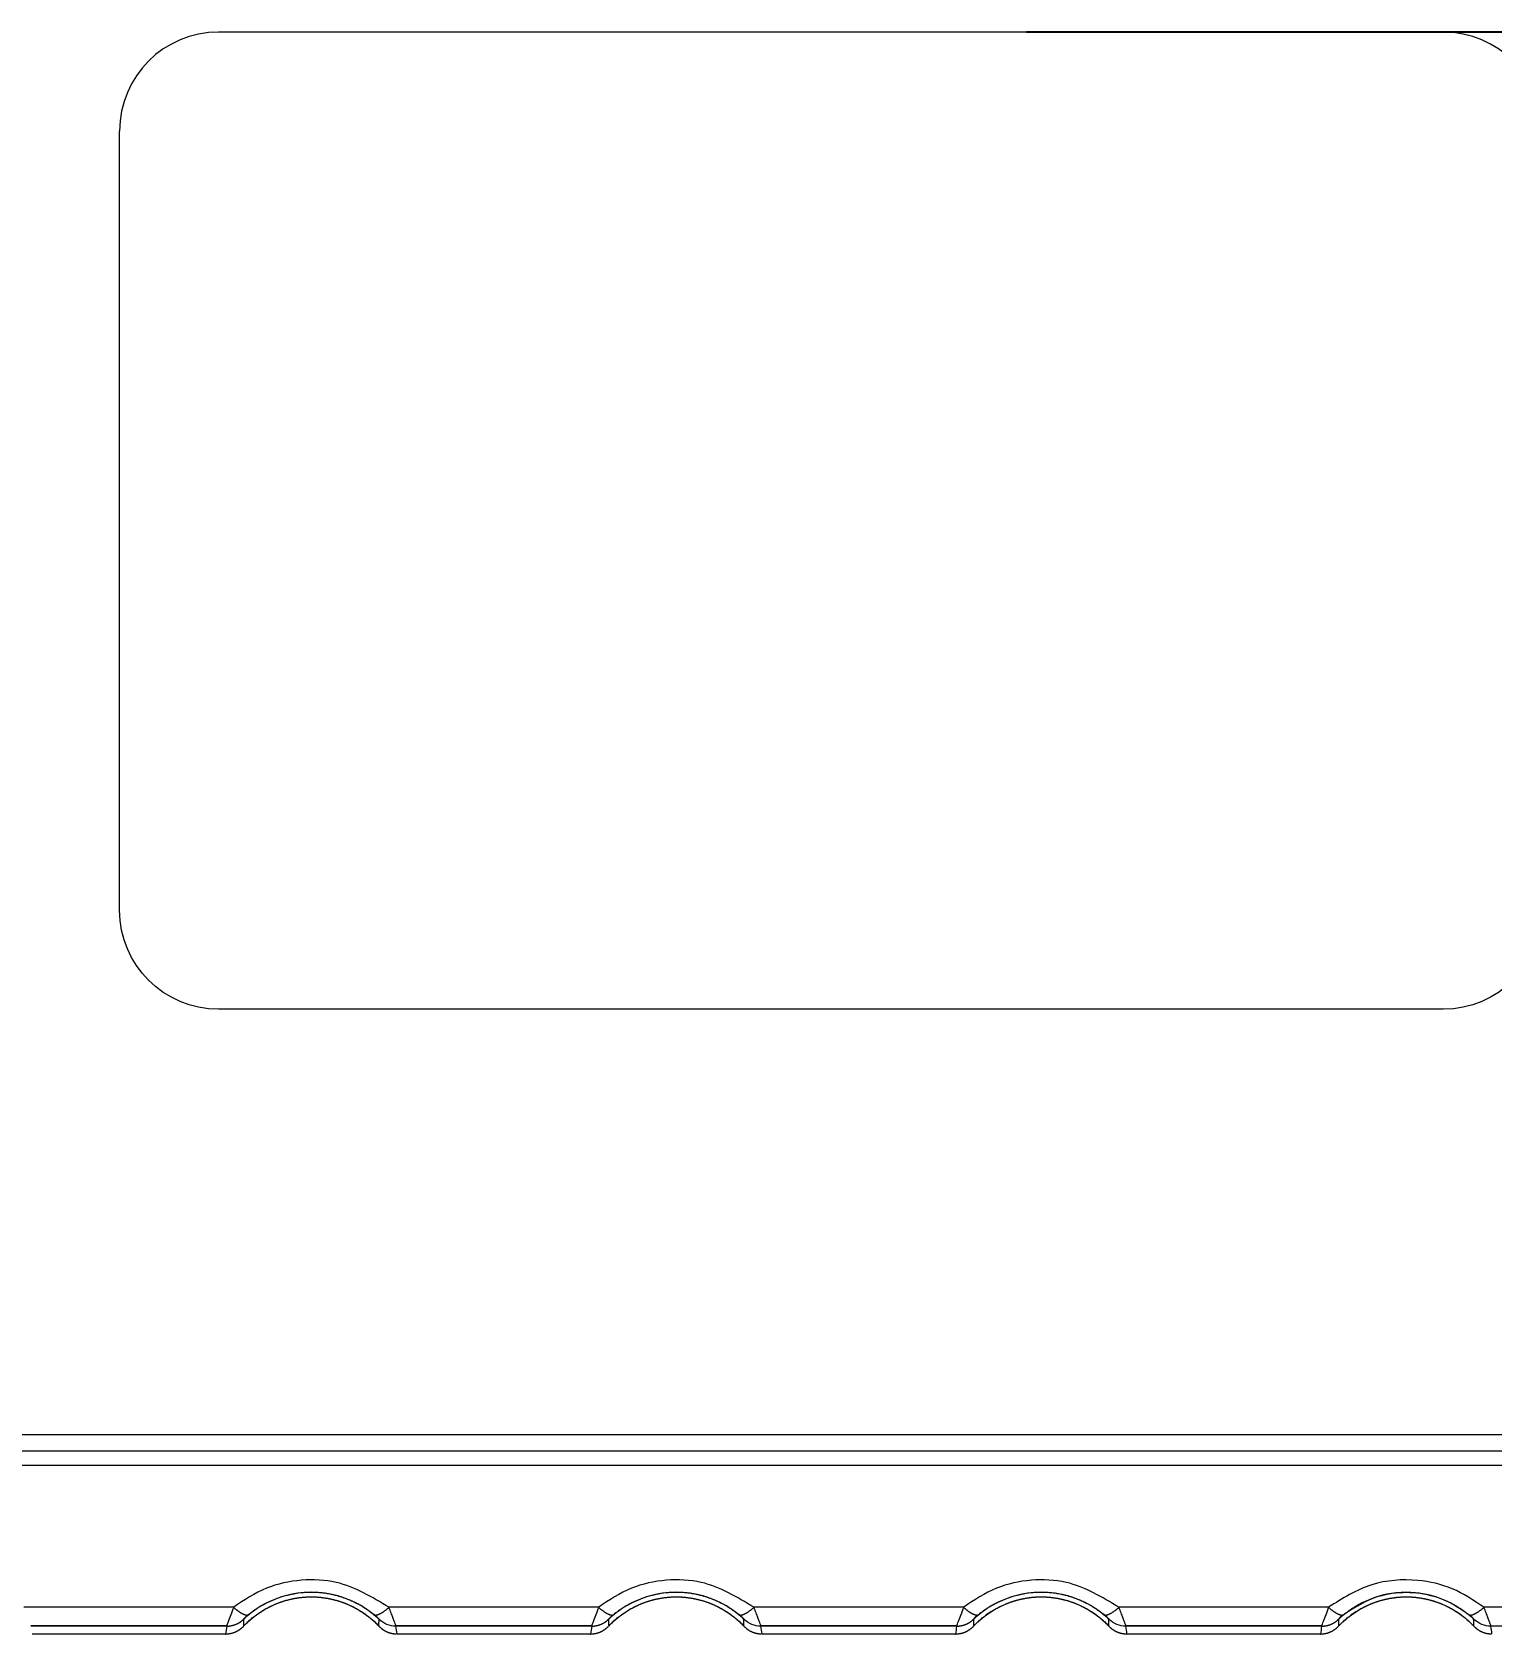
# Model space of a CAD drawing. Extents: x -778 to -614, y -2061 to -1833.
# Drawn here: x -725.01 to -713.15, y -2023.39 to -2010.38 of the extents above; entities that cross this region are included whole.
import ezdxf

# ---------------------------------------------------------------- set-up
doc = ezdxf.new("R2010")
doc.units = 0
doc.header["$MEASUREMENT"] = 0
doc.layers.add('3', color=7, linetype='Continuous')
doc.layers.add('TOP', color=7, linetype='Continuous')
doc.styles.add('helios', font='simplex.shx', dxfattribs={"bigfont": 'bigfont'})

# ---------------------------------------------------------------- blocks, each defined once
blk = doc.blocks.new('_U6')
at = {"color": 92, "linetype": 'Continuous'}
for p, q in [((225.244, 128.677), (235.507, 128.677)), ((232.967, 128.677), (232.967, 126.945)), ((232.967, 120.737), (232.967, 122.365)), ((230.219, 120.737), (235.507, 120.737))]:
    blk.add_line(p, q, dxfattribs=at)
at = {"color": 92}
for p, q in [((232.967, 128.677, 232.967), (232.566, 127.177)), ((232.967, 128.677, 232.967), (233.369, 127.177)), ((233.369, 127.177), (232.566, 127.177)), ((232.967, 120.737, 232.967), (232.566, 122.237)), ((232.566, 122.237), (233.369, 122.237)), ((232.967, 120.737, 232.967), (233.369, 122.237))]:
    blk.add_line(p, q, dxfattribs=at)
at = {"layer": 'TOP', "color": 6, "linetype": 'Continuous', "insert": (234.142, 122.935), "char_height": 1.5, "attachment_point": 7, "rotation": 90, "line_spacing_factor": 0.903614, "style": 'helios'}
blk.add_mtext('\\W01.000;7.94', dxfattribs=at)

msp = doc.modelspace()

# ---------------------------------------------------------------- linework, layer by layer
at = {"layer": '3', "color": 213, "linetype": 'Continuous', "lineweight": 0}
for p, q in [((-713.55, -2010.376), (-723.499, -2010.376)), ((-724.303, -2017.511), (-724.303, -2011.18)), ((-713.55, -2018.315), (-723.499, -2018.315)), ((-723.442, -2023.391), (-725.014, -2023.391)), ((-723.442, -2023.391), (-725.014, -2023.391)), ((-720.477, -2023.391), (-722.049, -2023.391)), ((-720.477, -2023.391), (-722.049, -2023.391)), ((-717.512, -2023.391), (-719.084, -2023.391)), ((-717.512, -2023.391), (-719.084, -2023.391)), ((-714.548, -2023.391), (-716.12, -2023.391)), ((-714.548, -2023.391), (-716.12, -2023.391))]:
    msp.add_line(p, q, dxfattribs=at)
at = {"layer": '3', "color": 18, "linetype": 'Continuous', "lineweight": 0}
for p, q in [((-737.617, -2021.771), (-704.142, -2021.771)), ((-737.594, -2021.903), (-704.158, -2021.903)), ((-737.617, -2022.018), (-704.173, -2022.018)), ((-723.376, -2023.174), (-725.08, -2023.174)), ((-723.312, -2023.286), (-723.265, -2023.237)), ((-722.226, -2023.237), (-722.179, -2023.286)), ((-720.411, -2023.174), (-722.115, -2023.174)), ((-720.347, -2023.286), (-720.3, -2023.237)), ((-719.261, -2023.237), (-719.214, -2023.286)), ((-717.446, -2023.174), (-719.15, -2023.174)), ((-717.382, -2023.286), (-717.336, -2023.237)), ((-716.297, -2023.237), (-716.249, -2023.286)), ((-714.482, -2023.174), (-716.186, -2023.174)), ((-714.371, -2023.237), (-714.418, -2023.286)), ((-713.285, -2023.286), (-713.332, -2023.237)), ((-705.774, -2023.174), (-713.221, -2023.174)), ((-723.432, -2023.324), (-725.023, -2023.324)), ((-723.433, -2023.327), (-725.023, -2023.327)), ((-720.468, -2023.324), (-722.059, -2023.324)), ((-720.468, -2023.327), (-722.058, -2023.327)), ((-717.503, -2023.324), (-719.094, -2023.324)), ((-717.504, -2023.327), (-719.093, -2023.327)), ((-714.538, -2023.324), (-716.129, -2023.324)), ((-714.539, -2023.327), (-716.128, -2023.327)), ((-713.164, -2023.324), (-705.774, -2023.324)), ((-705.774, -2023.327), (-713.164, -2023.327))]:
    msp.add_line(p, q, dxfattribs=at)
at = {"layer": '3', "color": 213, "linetype": 'Continuous', "lineweight": 0}
for points in [[(-723.376, -2023.174, 0), (-723.373, -2023.177, 0), (-723.37, -2023.18, 0), (-723.366, -2023.183, 0), (-723.363, -2023.185, 0), (-723.36, -2023.188, 0), (-723.357, -2023.191, 0), (-723.354, -2023.193, 0), (-723.35, -2023.196, 0), (-723.347, -2023.198, 0), (-723.344, -2023.201, 0), (-723.341, -2023.203, 0), (-723.338, -2023.205, 0), (-723.335, -2023.208, 0), (-723.332, -2023.21, 0), (-723.329, -2023.212, 0), (-723.326, -2023.214, 0), (-723.323, -2023.216, 0), (-723.32, -2023.217, 0), (-723.317, -2023.219, 0), (-723.314, -2023.221, 0), (-723.311, -2023.222, 0), (-723.309, -2023.224, 0), (-723.306, -2023.225, 0), (-723.303, -2023.227, 0), (-723.3, -2023.228, 0), (-723.298, -2023.229, 0), (-723.295, -2023.23, 0), (-723.293, -2023.231, 0), (-723.29, -2023.232, 0), (-723.288, -2023.233, 0), (-723.285, -2023.234, 0), (-723.283, -2023.235, 0), (-723.281, -2023.235, 0), (-723.278, -2023.236, 0), (-723.276, -2023.236, 0), (-723.274, -2023.236, 0), (-723.272, -2023.237, 0), (-723.27, -2023.237, 0), (-723.268, -2023.237, 0), (-723.266, -2023.237, 0), (-723.264, -2023.237, 0), (-723.262, -2023.236, 0), (-723.26, -2023.236, 0), (-723.259, -2023.236, 0), (-723.257, -2023.235, 0), (-723.256, -2023.235, 0), (-723.254, -2023.234, 0), (-723.253, -2023.233, 0), (-723.251, -2023.232, 0)], [(-722.241, -2023.232, 0), (-722.24, -2023.232, 0), (-722.238, -2023.233, 0), (-722.237, -2023.234, 0), (-722.235, -2023.235, 0), (-722.234, -2023.235, 0), (-722.232, -2023.236, 0), (-722.231, -2023.236, 0), (-722.229, -2023.236, 0), (-722.227, -2023.237, 0), (-722.225, -2023.237, 0), (-722.223, -2023.237, 0), (-722.221, -2023.237, 0), (-722.219, -2023.237, 0), (-722.217, -2023.236, 0), (-722.215, -2023.236, 0), (-722.213, -2023.236, 0), (-722.21, -2023.235, 0), (-722.208, -2023.235, 0), (-722.206, -2023.234, 0), (-722.203, -2023.233, 0), (-722.201, -2023.232, 0), (-722.198, -2023.231, 0), (-722.196, -2023.23, 0), (-722.193, -2023.229, 0), (-722.191, -2023.228, 0), (-722.188, -2023.227, 0), (-722.185, -2023.225, 0), (-722.182, -2023.224, 0), (-722.18, -2023.222, 0), (-722.177, -2023.221, 0), (-722.174, -2023.219, 0), (-722.171, -2023.217, 0), (-722.168, -2023.216, 0), (-722.165, -2023.214, 0), (-722.162, -2023.212, 0), (-722.159, -2023.21, 0), (-722.156, -2023.208, 0), (-722.153, -2023.205, 0), (-722.15, -2023.203, 0), (-722.147, -2023.201, 0), (-722.144, -2023.198, 0), (-722.141, -2023.196, 0), (-722.137, -2023.193, 0), (-722.134, -2023.191, 0), (-722.131, -2023.188, 0), (-722.128, -2023.185, 0), (-722.125, -2023.183, 0), (-722.122, -2023.18, 0), (-722.118, -2023.177, 0)], [(-720.411, -2023.174, 0), (-720.408, -2023.177, 0), (-720.405, -2023.18, 0), (-720.402, -2023.183, 0), (-720.398, -2023.185, 0), (-720.395, -2023.188, 0), (-720.392, -2023.191, 0), (-720.389, -2023.193, 0), (-720.386, -2023.196, 0), (-720.383, -2023.198, 0), (-720.38, -2023.201, 0), (-720.376, -2023.203, 0), (-720.373, -2023.205, 0), (-720.37, -2023.208, 0), (-720.367, -2023.21, 0), (-720.364, -2023.212, 0), (-720.361, -2023.214, 0), (-720.358, -2023.216, 0), (-720.355, -2023.217, 0), (-720.352, -2023.219, 0), (-720.35, -2023.221, 0), (-720.347, -2023.222, 0), (-720.344, -2023.224, 0), (-720.341, -2023.225, 0), (-720.338, -2023.227, 0), (-720.336, -2023.228, 0), (-720.333, -2023.229, 0), (-720.33, -2023.23, 0), (-720.328, -2023.231, 0), (-720.325, -2023.232, 0), (-720.323, -2023.233, 0), (-720.321, -2023.234, 0), (-720.318, -2023.235, 0), (-720.316, -2023.235, 0), (-720.314, -2023.236, 0), (-720.311, -2023.236, 0), (-720.309, -2023.236, 0), (-720.307, -2023.237, 0), (-720.305, -2023.237, 0), (-720.303, -2023.237, 0), (-720.301, -2023.237, 0), (-720.299, -2023.237, 0), (-720.297, -2023.236, 0), (-720.296, -2023.236, 0), (-720.294, -2023.236, 0), (-720.292, -2023.235, 0), (-720.291, -2023.235, 0), (-720.289, -2023.234, 0), (-720.288, -2023.233, 0), (-720.287, -2023.232, 0)], [(-719.276, -2023.232, 0), (-719.275, -2023.232, 0), (-719.274, -2023.233, 0), (-719.272, -2023.234, 0), (-719.271, -2023.235, 0), (-719.269, -2023.235, 0), (-719.268, -2023.236, 0), (-719.266, -2023.236, 0), (-719.264, -2023.236, 0), (-719.262, -2023.237, 0), (-719.26, -2023.237, 0), (-719.258, -2023.237, 0), (-719.256, -2023.237, 0), (-719.254, -2023.237, 0), (-719.252, -2023.236, 0), (-719.25, -2023.236, 0), (-719.248, -2023.236, 0), (-719.246, -2023.235, 0), (-719.243, -2023.235, 0), (-719.241, -2023.234, 0), (-719.239, -2023.233, 0), (-719.236, -2023.232, 0), (-719.234, -2023.231, 0), (-719.231, -2023.23, 0), (-719.228, -2023.229, 0), (-719.226, -2023.228, 0), (-719.223, -2023.227, 0), (-719.22, -2023.225, 0), (-719.218, -2023.224, 0), (-719.215, -2023.222, 0), (-719.212, -2023.221, 0), (-719.209, -2023.219, 0), (-719.206, -2023.217, 0), (-719.203, -2023.216, 0), (-719.2, -2023.214, 0), (-719.197, -2023.212, 0), (-719.194, -2023.21, 0), (-719.191, -2023.208, 0), (-719.188, -2023.205, 0), (-719.185, -2023.203, 0), (-719.182, -2023.201, 0), (-719.179, -2023.198, 0), (-719.176, -2023.196, 0), (-719.173, -2023.193, 0), (-719.169, -2023.191, 0), (-719.166, -2023.188, 0), (-719.163, -2023.185, 0), (-719.16, -2023.183, 0), (-719.157, -2023.18, 0), (-719.154, -2023.177, 0)], [(-717.446, -2023.174, 0), (-717.443, -2023.177, 0), (-717.44, -2023.18, 0), (-717.437, -2023.183, 0), (-717.434, -2023.185, 0), (-717.43, -2023.188, 0), (-717.427, -2023.191, 0), (-717.424, -2023.193, 0), (-717.421, -2023.196, 0), (-717.418, -2023.198, 0), (-717.415, -2023.201, 0), (-717.412, -2023.203, 0), (-717.409, -2023.205, 0), (-717.406, -2023.208, 0), (-717.402, -2023.21, 0), (-717.399, -2023.212, 0), (-717.396, -2023.214, 0), (-717.394, -2023.216, 0), (-717.391, -2023.217, 0), (-717.388, -2023.219, 0), (-717.385, -2023.221, 0), (-717.382, -2023.222, 0), (-717.379, -2023.224, 0), (-717.376, -2023.225, 0), (-717.374, -2023.227, 0), (-717.371, -2023.228, 0), (-717.368, -2023.229, 0), (-717.366, -2023.23, 0), (-717.363, -2023.231, 0), (-717.361, -2023.232, 0), (-717.358, -2023.233, 0), (-717.356, -2023.234, 0), (-717.353, -2023.235, 0), (-717.351, -2023.235, 0), (-717.349, -2023.236, 0), (-717.347, -2023.236, 0), (-717.344, -2023.236, 0), (-717.342, -2023.237, 0), (-717.34, -2023.237, 0), (-717.338, -2023.237, 0), (-717.336, -2023.237, 0), (-717.334, -2023.237, 0), (-717.333, -2023.236, 0), (-717.331, -2023.236, 0), (-717.329, -2023.236, 0), (-717.328, -2023.235, 0), (-717.326, -2023.235, 0), (-717.325, -2023.234, 0), (-717.323, -2023.233, 0), (-717.322, -2023.232, 0)], [(-716.312, -2023.232, 0), (-716.31, -2023.232, 0), (-716.309, -2023.233, 0), (-716.307, -2023.234, 0), (-716.306, -2023.235, 0), (-716.304, -2023.235, 0), (-716.303, -2023.236, 0), (-716.301, -2023.236, 0), (-716.299, -2023.236, 0), (-716.298, -2023.237, 0), (-716.296, -2023.237, 0), (-716.294, -2023.237, 0), (-716.292, -2023.237, 0), (-716.29, -2023.237, 0), (-716.288, -2023.236, 0), (-716.285, -2023.236, 0), (-716.283, -2023.236, 0), (-716.281, -2023.235, 0), (-716.279, -2023.235, 0), (-716.276, -2023.234, 0), (-716.274, -2023.233, 0), (-716.271, -2023.232, 0), (-716.269, -2023.231, 0), (-716.266, -2023.23, 0), (-716.264, -2023.229, 0), (-716.261, -2023.228, 0), (-716.258, -2023.227, 0), (-716.256, -2023.225, 0), (-716.253, -2023.224, 0), (-716.25, -2023.222, 0), (-716.247, -2023.221, 0), (-716.244, -2023.219, 0), (-716.241, -2023.217, 0), (-716.239, -2023.216, 0), (-716.236, -2023.214, 0), (-716.233, -2023.212, 0), (-716.23, -2023.21, 0), (-716.227, -2023.208, 0), (-716.223, -2023.205, 0), (-716.22, -2023.203, 0), (-716.217, -2023.201, 0), (-716.214, -2023.198, 0), (-716.211, -2023.196, 0), (-716.208, -2023.193, 0), (-716.205, -2023.191, 0), (-716.202, -2023.188, 0), (-716.198, -2023.185, 0), (-716.195, -2023.183, 0), (-716.192, -2023.18, 0), (-716.189, -2023.177, 0)], [(-714.482, -2023.174, 0), (-714.478, -2023.177, 0), (-714.475, -2023.18, 0), (-714.472, -2023.183, 0), (-714.469, -2023.185, 0), (-714.466, -2023.188, 0), (-714.463, -2023.191, 0), (-714.459, -2023.193, 0), (-714.456, -2023.196, 0), (-714.453, -2023.198, 0), (-714.45, -2023.201, 0), (-714.447, -2023.203, 0), (-714.444, -2023.205, 0), (-714.441, -2023.208, 0), (-714.438, -2023.21, 0), (-714.435, -2023.212, 0), (-714.432, -2023.214, 0), (-714.429, -2023.216, 0), (-714.426, -2023.217, 0), (-714.423, -2023.219, 0), (-714.42, -2023.221, 0), (-714.417, -2023.222, 0), (-714.414, -2023.224, 0), (-714.412, -2023.225, 0), (-714.409, -2023.227, 0), (-714.406, -2023.228, 0), (-714.404, -2023.229, 0), (-714.401, -2023.23, 0), (-714.398, -2023.231, 0), (-714.396, -2023.232, 0), (-714.393, -2023.233, 0), (-714.391, -2023.234, 0), (-714.389, -2023.235, 0), (-714.386, -2023.235, 0), (-714.384, -2023.236, 0), (-714.382, -2023.236, 0), (-714.38, -2023.236, 0), (-714.378, -2023.237, 0), (-714.376, -2023.237, 0), (-714.374, -2023.237, 0), (-714.372, -2023.237, 0), (-714.37, -2023.237, 0), (-714.368, -2023.236, 0), (-714.366, -2023.236, 0), (-714.365, -2023.236, 0), (-714.363, -2023.235, 0), (-714.361, -2023.235, 0), (-714.36, -2023.234, 0), (-714.358, -2023.233, 0), (-714.357, -2023.232, 0)], [(-713.347, -2023.232, 0), (-713.345, -2023.232, 0), (-713.344, -2023.233, 0), (-713.343, -2023.234, 0), (-713.341, -2023.235, 0), (-713.34, -2023.235, 0), (-713.338, -2023.236, 0), (-713.336, -2023.236, 0), (-713.335, -2023.236, 0), (-713.333, -2023.237, 0), (-713.331, -2023.237, 0), (-713.329, -2023.237, 0), (-713.327, -2023.237, 0), (-713.325, -2023.237, 0), (-713.323, -2023.236, 0), (-713.321, -2023.236, 0), (-713.318, -2023.236, 0), (-713.316, -2023.235, 0), (-713.314, -2023.235, 0), (-713.311, -2023.234, 0), (-713.309, -2023.233, 0), (-713.307, -2023.232, 0), (-713.304, -2023.231, 0), (-713.302, -2023.23, 0), (-713.299, -2023.229, 0), (-713.296, -2023.228, 0), (-713.294, -2023.227, 0), (-713.291, -2023.225, 0), (-713.288, -2023.224, 0), (-713.285, -2023.222, 0), (-713.282, -2023.221, 0), (-713.28, -2023.219, 0), (-713.277, -2023.217, 0), (-713.274, -2023.216, 0), (-713.271, -2023.214, 0), (-713.268, -2023.212, 0), (-713.265, -2023.21, 0), (-713.262, -2023.208, 0), (-713.259, -2023.205, 0), (-713.256, -2023.203, 0), (-713.253, -2023.201, 0), (-713.249, -2023.198, 0), (-713.246, -2023.196, 0), (-713.243, -2023.193, 0), (-713.24, -2023.191, 0), (-713.237, -2023.188, 0), (-713.234, -2023.185, 0), (-713.23, -2023.183, 0), (-713.227, -2023.18, 0), (-713.224, -2023.177, 0)], [(-723.442, -2023.391, 0), (-723.439, -2023.39, 0), (-723.435, -2023.39, 0), (-723.432, -2023.39, 0), (-723.429, -2023.39, 0), (-723.425, -2023.39, 0), (-723.422, -2023.39, 0), (-723.419, -2023.389, 0), (-723.416, -2023.389, 0), (-723.412, -2023.388, 0), (-723.409, -2023.388, 0), (-723.406, -2023.387, 0), (-723.403, -2023.387, 0), (-723.399, -2023.386, 0), (-723.396, -2023.385, 0), (-723.393, -2023.385, 0), (-723.39, -2023.384, 0), (-723.387, -2023.383, 0), (-723.384, -2023.382, 0), (-723.38, -2023.381, 0), (-723.377, -2023.38, 0), (-723.374, -2023.379, 0), (-723.371, -2023.378, 0), (-723.368, -2023.376, 0), (-723.365, -2023.375, 0), (-723.362, -2023.374, 0), (-723.359, -2023.373, 0), (-723.356, -2023.371, 0), (-723.353, -2023.37, 0), (-723.35, -2023.368, 0), (-723.347, -2023.367, 0), (-723.344, -2023.365, 0), (-723.341, -2023.364, 0), (-723.339, -2023.362, 0), (-723.336, -2023.36, 0), (-723.333, -2023.358, 0), (-723.33, -2023.357, 0), (-723.328, -2023.355, 0), (-723.325, -2023.353, 0), (-723.322, -2023.351, 0), (-723.32, -2023.349, 0), (-723.317, -2023.347, 0), (-723.314, -2023.345, 0), (-723.312, -2023.343, 0), (-723.309, -2023.341, 0), (-723.307, -2023.339, 0), (-723.305, -2023.336, 0), (-723.302, -2023.334, 0), (-723.3, -2023.332, 0), (-723.297, -2023.329, 0)], [(-723.442, -2023.391, 0), (-723.439, -2023.391, 0), (-723.435, -2023.39, 0), (-723.432, -2023.39, 0), (-723.429, -2023.39, 0), (-723.425, -2023.39, 0), (-723.422, -2023.39, 0), (-723.419, -2023.389, 0), (-723.416, -2023.389, 0), (-723.412, -2023.388, 0), (-723.409, -2023.388, 0), (-723.406, -2023.387, 0), (-723.403, -2023.387, 0), (-723.399, -2023.386, 0), (-723.396, -2023.385, 0), (-723.393, -2023.385, 0), (-723.39, -2023.384, 0), (-723.387, -2023.383, 0), (-723.384, -2023.382, 0), (-723.38, -2023.381, 0), (-723.377, -2023.38, 0), (-723.374, -2023.379, 0), (-723.371, -2023.378, 0), (-723.368, -2023.376, 0), (-723.365, -2023.375, 0), (-723.362, -2023.374, 0), (-723.359, -2023.373, 0), (-723.356, -2023.371, 0), (-723.353, -2023.37, 0), (-723.35, -2023.368, 0), (-723.347, -2023.367, 0), (-723.344, -2023.365, 0), (-723.341, -2023.364, 0), (-723.339, -2023.362, 0), (-723.336, -2023.36, 0), (-723.333, -2023.358, 0), (-723.33, -2023.357, 0), (-723.328, -2023.355, 0), (-723.325, -2023.353, 0), (-723.322, -2023.351, 0), (-723.32, -2023.349, 0), (-723.317, -2023.347, 0), (-723.314, -2023.345, 0), (-723.312, -2023.343, 0), (-723.309, -2023.341, 0), (-723.307, -2023.338, 0), (-723.305, -2023.336, 0), (-723.302, -2023.334, 0), (-723.3, -2023.332, 0), (-723.297, -2023.329, 0)], [(-722.196, -2023.327, 0), (-722.194, -2023.329, 0), (-722.191, -2023.332, 0), (-722.189, -2023.334, 0), (-722.187, -2023.336, 0), (-722.184, -2023.339, 0), (-722.182, -2023.341, 0), (-722.179, -2023.343, 0), (-722.177, -2023.345, 0), (-722.174, -2023.347, 0), (-722.171, -2023.349, 0), (-722.169, -2023.351, 0), (-722.166, -2023.353, 0), (-722.164, -2023.355, 0), (-722.161, -2023.357, 0), (-722.158, -2023.358, 0), (-722.155, -2023.36, 0), (-722.152, -2023.362, 0), (-722.15, -2023.364, 0), (-722.147, -2023.365, 0), (-722.144, -2023.367, 0), (-722.141, -2023.368, 0), (-722.138, -2023.37, 0), (-722.135, -2023.371, 0), (-722.132, -2023.373, 0), (-722.129, -2023.374, 0), (-722.126, -2023.375, 0), (-722.123, -2023.376, 0), (-722.12, -2023.378, 0), (-722.117, -2023.379, 0), (-722.114, -2023.38, 0), (-722.111, -2023.381, 0), (-722.108, -2023.382, 0), (-722.104, -2023.383, 0), (-722.101, -2023.384, 0), (-722.098, -2023.385, 0), (-722.095, -2023.385, 0), (-722.092, -2023.386, 0), (-722.088, -2023.387, 0), (-722.085, -2023.387, 0), (-722.082, -2023.388, 0), (-722.079, -2023.388, 0), (-722.075, -2023.389, 0), (-722.072, -2023.389, 0), (-722.069, -2023.39, 0), (-722.066, -2023.39, 0), (-722.062, -2023.39, 0), (-722.059, -2023.39, 0), (-722.056, -2023.39, 0), (-722.053, -2023.39, 0)], [(-722.196, -2023.327, 0), (-722.194, -2023.329, 0), (-722.191, -2023.332, 0), (-722.189, -2023.334, 0), (-722.187, -2023.336, 0), (-722.184, -2023.339, 0), (-722.182, -2023.341, 0), (-722.179, -2023.343, 0), (-722.177, -2023.345, 0), (-722.174, -2023.347, 0), (-722.171, -2023.349, 0), (-722.169, -2023.351, 0), (-722.166, -2023.353, 0), (-722.164, -2023.355, 0), (-722.161, -2023.357, 0), (-722.158, -2023.358, 0), (-722.155, -2023.36, 0), (-722.152, -2023.362, 0), (-722.15, -2023.364, 0), (-722.147, -2023.365, 0), (-722.144, -2023.367, 0), (-722.141, -2023.368, 0), (-722.138, -2023.37, 0), (-722.135, -2023.371, 0), (-722.132, -2023.373, 0), (-722.129, -2023.374, 0), (-722.126, -2023.375, 0), (-722.123, -2023.376, 0), (-722.12, -2023.378, 0), (-722.117, -2023.379, 0), (-722.114, -2023.38, 0), (-722.111, -2023.381, 0), (-722.108, -2023.382, 0), (-722.104, -2023.383, 0), (-722.101, -2023.384, 0), (-722.098, -2023.384, 0), (-722.095, -2023.385, 0), (-722.092, -2023.386, 0), (-722.088, -2023.387, 0), (-722.085, -2023.387, 0), (-722.082, -2023.388, 0), (-722.079, -2023.388, 0), (-722.075, -2023.389, 0), (-722.072, -2023.389, 0), (-722.069, -2023.39, 0), (-722.066, -2023.39, 0), (-722.062, -2023.39, 0), (-722.059, -2023.39, 0), (-722.056, -2023.39, 0), (-722.053, -2023.39, 0)], [(-720.477, -2023.391, 0), (-720.474, -2023.39, 0), (-720.47, -2023.39, 0), (-720.467, -2023.39, 0), (-720.464, -2023.39, 0), (-720.461, -2023.39, 0), (-720.457, -2023.39, 0), (-720.454, -2023.389, 0), (-720.451, -2023.389, 0), (-720.448, -2023.388, 0), (-720.444, -2023.388, 0), (-720.441, -2023.387, 0), (-720.438, -2023.387, 0), (-720.435, -2023.386, 0), (-720.431, -2023.385, 0), (-720.428, -2023.385, 0), (-720.425, -2023.384, 0), (-720.422, -2023.383, 0), (-720.419, -2023.382, 0), (-720.416, -2023.381, 0), (-720.412, -2023.38, 0), (-720.409, -2023.379, 0), (-720.406, -2023.378, 0), (-720.403, -2023.376, 0), (-720.4, -2023.375, 0), (-720.397, -2023.374, 0), (-720.394, -2023.373, 0), (-720.391, -2023.371, 0), (-720.388, -2023.37, 0), (-720.385, -2023.368, 0), (-720.382, -2023.367, 0), (-720.38, -2023.365, 0), (-720.377, -2023.364, 0), (-720.374, -2023.362, 0), (-720.371, -2023.36, 0), (-720.368, -2023.358, 0), (-720.365, -2023.357, 0), (-720.363, -2023.355, 0), (-720.36, -2023.353, 0), (-720.357, -2023.351, 0), (-720.355, -2023.349, 0), (-720.352, -2023.347, 0), (-720.35, -2023.345, 0), (-720.347, -2023.343, 0), (-720.345, -2023.341, 0), (-720.342, -2023.339, 0), (-720.34, -2023.336, 0), (-720.337, -2023.334, 0), (-720.335, -2023.332, 0), (-720.333, -2023.329, 0)], [(-720.477, -2023.391, 0), (-720.474, -2023.391, 0), (-720.47, -2023.39, 0), (-720.467, -2023.39, 0), (-720.464, -2023.39, 0), (-720.461, -2023.39, 0), (-720.457, -2023.39, 0), (-720.454, -2023.389, 0), (-720.451, -2023.389, 0), (-720.448, -2023.388, 0), (-720.444, -2023.388, 0), (-720.441, -2023.387, 0), (-720.438, -2023.387, 0), (-720.435, -2023.386, 0), (-720.431, -2023.385, 0), (-720.428, -2023.385, 0), (-720.425, -2023.384, 0), (-720.422, -2023.383, 0), (-720.419, -2023.382, 0), (-720.416, -2023.381, 0), (-720.412, -2023.38, 0), (-720.409, -2023.379, 0), (-720.406, -2023.378, 0), (-720.403, -2023.376, 0), (-720.4, -2023.375, 0), (-720.397, -2023.374, 0), (-720.394, -2023.373, 0), (-720.391, -2023.371, 0), (-720.388, -2023.37, 0), (-720.385, -2023.368, 0), (-720.382, -2023.367, 0), (-720.38, -2023.365, 0), (-720.377, -2023.364, 0), (-720.374, -2023.362, 0), (-720.371, -2023.36, 0), (-720.368, -2023.358, 0), (-720.365, -2023.357, 0), (-720.363, -2023.355, 0), (-720.36, -2023.353, 0), (-720.357, -2023.351, 0), (-720.355, -2023.349, 0), (-720.352, -2023.347, 0), (-720.35, -2023.345, 0), (-720.347, -2023.343, 0), (-720.345, -2023.341, 0), (-720.342, -2023.338, 0), (-720.34, -2023.336, 0), (-720.337, -2023.334, 0), (-720.335, -2023.332, 0), (-720.333, -2023.329, 0)], [(-719.231, -2023.327, 0), (-719.229, -2023.329, 0), (-719.226, -2023.332, 0), (-719.224, -2023.334, 0), (-719.222, -2023.336, 0), (-719.219, -2023.339, 0), (-719.217, -2023.341, 0), (-719.214, -2023.343, 0), (-719.212, -2023.345, 0), (-719.209, -2023.347, 0), (-719.207, -2023.349, 0), (-719.204, -2023.351, 0), (-719.201, -2023.353, 0), (-719.199, -2023.355, 0), (-719.196, -2023.357, 0), (-719.193, -2023.358, 0), (-719.191, -2023.36, 0), (-719.188, -2023.362, 0), (-719.185, -2023.364, 0), (-719.182, -2023.365, 0), (-719.179, -2023.367, 0), (-719.176, -2023.368, 0), (-719.173, -2023.37, 0), (-719.17, -2023.371, 0), (-719.167, -2023.373, 0), (-719.164, -2023.374, 0), (-719.161, -2023.375, 0), (-719.158, -2023.376, 0), (-719.155, -2023.378, 0), (-719.152, -2023.379, 0), (-719.149, -2023.38, 0), (-719.146, -2023.381, 0), (-719.143, -2023.382, 0), (-719.14, -2023.383, 0), (-719.136, -2023.384, 0), (-719.133, -2023.385, 0), (-719.13, -2023.385, 0), (-719.127, -2023.386, 0), (-719.124, -2023.387, 0), (-719.12, -2023.387, 0), (-719.117, -2023.388, 0), (-719.114, -2023.388, 0), (-719.111, -2023.389, 0), (-719.107, -2023.389, 0), (-719.104, -2023.39, 0), (-719.101, -2023.39, 0), (-719.098, -2023.39, 0), (-719.094, -2023.39, 0), (-719.091, -2023.39, 0), (-719.088, -2023.39, 0)], [(-719.231, -2023.327, 0), (-719.229, -2023.329, 0), (-719.227, -2023.332, 0), (-719.224, -2023.334, 0), (-719.222, -2023.336, 0), (-719.219, -2023.339, 0), (-719.217, -2023.341, 0), (-719.214, -2023.343, 0), (-719.212, -2023.345, 0), (-719.209, -2023.347, 0), (-719.207, -2023.349, 0), (-719.204, -2023.351, 0), (-719.201, -2023.353, 0), (-719.199, -2023.355, 0), (-719.196, -2023.357, 0), (-719.193, -2023.358, 0), (-719.191, -2023.36, 0), (-719.188, -2023.362, 0), (-719.185, -2023.364, 0), (-719.182, -2023.365, 0), (-719.179, -2023.367, 0), (-719.176, -2023.368, 0), (-719.173, -2023.37, 0), (-719.17, -2023.371, 0), (-719.167, -2023.373, 0), (-719.164, -2023.374, 0), (-719.161, -2023.375, 0), (-719.158, -2023.376, 0), (-719.155, -2023.378, 0), (-719.152, -2023.379, 0), (-719.149, -2023.38, 0), (-719.146, -2023.381, 0), (-719.143, -2023.382, 0), (-719.14, -2023.383, 0), (-719.136, -2023.384, 0), (-719.133, -2023.384, 0), (-719.13, -2023.385, 0), (-719.127, -2023.386, 0), (-719.124, -2023.387, 0), (-719.12, -2023.387, 0), (-719.117, -2023.388, 0), (-719.114, -2023.388, 0), (-719.111, -2023.389, 0), (-719.107, -2023.389, 0), (-719.104, -2023.39, 0), (-719.101, -2023.39, 0), (-719.098, -2023.39, 0), (-719.094, -2023.39, 0), (-719.091, -2023.39, 0), (-719.088, -2023.39, 0)], [(-717.512, -2023.391, 0), (-717.509, -2023.39, 0), (-717.506, -2023.39, 0), (-717.502, -2023.39, 0), (-717.499, -2023.39, 0), (-717.496, -2023.39, 0), (-717.493, -2023.39, 0), (-717.489, -2023.389, 0), (-717.486, -2023.389, 0), (-717.483, -2023.388, 0), (-717.48, -2023.388, 0), (-717.476, -2023.387, 0), (-717.473, -2023.387, 0), (-717.47, -2023.386, 0), (-717.467, -2023.385, 0), (-717.464, -2023.385, 0), (-717.46, -2023.384, 0), (-717.457, -2023.383, 0), (-717.454, -2023.382, 0), (-717.451, -2023.381, 0), (-717.448, -2023.38, 0), (-717.445, -2023.379, 0), (-717.442, -2023.378, 0), (-717.438, -2023.376, 0), (-717.435, -2023.375, 0), (-717.432, -2023.374, 0), (-717.429, -2023.373, 0), (-717.426, -2023.371, 0), (-717.423, -2023.37, 0), (-717.421, -2023.368, 0), (-717.418, -2023.367, 0), (-717.415, -2023.365, 0), (-717.412, -2023.364, 0), (-717.409, -2023.362, 0), (-717.406, -2023.36, 0), (-717.403, -2023.358, 0), (-717.401, -2023.357, 0), (-717.398, -2023.355, 0), (-717.395, -2023.353, 0), (-717.393, -2023.351, 0), (-717.39, -2023.349, 0), (-717.387, -2023.347, 0), (-717.385, -2023.345, 0), (-717.382, -2023.343, 0), (-717.38, -2023.341, 0), (-717.377, -2023.339, 0), (-717.375, -2023.336, 0), (-717.373, -2023.334, 0), (-717.37, -2023.332, 0), (-717.368, -2023.329, 0)], [(-717.512, -2023.391, 0), (-717.509, -2023.391, 0), (-717.506, -2023.39, 0), (-717.502, -2023.39, 0), (-717.499, -2023.39, 0), (-717.496, -2023.39, 0), (-717.493, -2023.39, 0), (-717.489, -2023.389, 0), (-717.486, -2023.389, 0), (-717.483, -2023.388, 0), (-717.48, -2023.388, 0), (-717.476, -2023.387, 0), (-717.473, -2023.387, 0), (-717.47, -2023.386, 0), (-717.467, -2023.385, 0), (-717.464, -2023.385, 0), (-717.46, -2023.384, 0), (-717.457, -2023.383, 0), (-717.454, -2023.382, 0), (-717.451, -2023.381, 0), (-717.448, -2023.38, 0), (-717.445, -2023.379, 0), (-717.442, -2023.378, 0), (-717.438, -2023.376, 0), (-717.435, -2023.375, 0), (-717.432, -2023.374, 0), (-717.429, -2023.373, 0), (-717.426, -2023.371, 0), (-717.423, -2023.37, 0), (-717.421, -2023.368, 0), (-717.418, -2023.367, 0), (-717.415, -2023.365, 0), (-717.412, -2023.364, 0), (-717.409, -2023.362, 0), (-717.406, -2023.36, 0), (-717.403, -2023.358, 0), (-717.401, -2023.357, 0), (-717.398, -2023.355, 0), (-717.395, -2023.353, 0), (-717.393, -2023.351, 0), (-717.39, -2023.349, 0), (-717.387, -2023.347, 0), (-717.385, -2023.345, 0), (-717.382, -2023.343, 0), (-717.38, -2023.341, 0), (-717.377, -2023.338, 0), (-717.375, -2023.336, 0), (-717.373, -2023.334, 0), (-717.37, -2023.332, 0), (-717.368, -2023.329, 0)], [(-716.266, -2023.327, 0), (-716.264, -2023.329, 0), (-716.262, -2023.332, 0), (-716.259, -2023.334, 0), (-716.257, -2023.336, 0), (-716.255, -2023.339, 0), (-716.252, -2023.341, 0), (-716.25, -2023.343, 0), (-716.247, -2023.345, 0), (-716.245, -2023.347, 0), (-716.242, -2023.349, 0), (-716.239, -2023.351, 0), (-716.237, -2023.353, 0), (-716.234, -2023.355, 0), (-716.231, -2023.357, 0), (-716.229, -2023.358, 0), (-716.226, -2023.36, 0), (-716.223, -2023.362, 0), (-716.22, -2023.364, 0), (-716.217, -2023.365, 0), (-716.214, -2023.367, 0), (-716.211, -2023.368, 0), (-716.209, -2023.37, 0), (-716.206, -2023.371, 0), (-716.203, -2023.373, 0), (-716.2, -2023.374, 0), (-716.197, -2023.375, 0), (-716.194, -2023.376, 0), (-716.19, -2023.378, 0), (-716.187, -2023.379, 0), (-716.184, -2023.38, 0), (-716.181, -2023.381, 0), (-716.178, -2023.382, 0), (-716.175, -2023.383, 0), (-716.172, -2023.384, 0), (-716.169, -2023.385, 0), (-716.165, -2023.385, 0), (-716.162, -2023.386, 0), (-716.159, -2023.387, 0), (-716.156, -2023.387, 0), (-716.152, -2023.388, 0), (-716.149, -2023.388, 0), (-716.146, -2023.389, 0), (-716.143, -2023.389, 0), (-716.139, -2023.39, 0), (-716.136, -2023.39, 0), (-716.133, -2023.39, 0), (-716.13, -2023.39, 0), (-716.126, -2023.39, 0), (-716.123, -2023.39, 0)], [(-716.266, -2023.327, 0), (-716.264, -2023.329, 0), (-716.262, -2023.332, 0), (-716.259, -2023.334, 0), (-716.257, -2023.336, 0), (-716.255, -2023.339, 0), (-716.252, -2023.341, 0), (-716.25, -2023.343, 0), (-716.247, -2023.345, 0), (-716.245, -2023.347, 0), (-716.242, -2023.349, 0), (-716.239, -2023.351, 0), (-716.237, -2023.353, 0), (-716.234, -2023.355, 0), (-716.231, -2023.357, 0), (-716.229, -2023.358, 0), (-716.226, -2023.36, 0), (-716.223, -2023.362, 0), (-716.22, -2023.364, 0), (-716.217, -2023.365, 0), (-716.214, -2023.367, 0), (-716.211, -2023.368, 0), (-716.209, -2023.37, 0), (-716.206, -2023.371, 0), (-716.203, -2023.373, 0), (-716.2, -2023.374, 0), (-716.197, -2023.375, 0), (-716.194, -2023.376, 0), (-716.19, -2023.378, 0), (-716.187, -2023.379, 0), (-716.184, -2023.38, 0), (-716.181, -2023.381, 0), (-716.178, -2023.382, 0), (-716.175, -2023.383, 0), (-716.172, -2023.384, 0), (-716.169, -2023.384, 0), (-716.165, -2023.385, 0), (-716.162, -2023.386, 0), (-716.159, -2023.387, 0), (-716.156, -2023.387, 0), (-716.152, -2023.388, 0), (-716.149, -2023.388, 0), (-716.146, -2023.389, 0), (-716.143, -2023.389, 0), (-716.139, -2023.39, 0), (-716.136, -2023.39, 0), (-716.133, -2023.39, 0), (-716.13, -2023.39, 0), (-716.126, -2023.39, 0), (-716.123, -2023.39, 0)], [(-714.548, -2023.391, 0), (-714.544, -2023.39, 0), (-714.541, -2023.39, 0), (-714.538, -2023.39, 0), (-714.534, -2023.39, 0), (-714.531, -2023.39, 0), (-714.528, -2023.39, 0), (-714.525, -2023.389, 0), (-714.521, -2023.389, 0), (-714.518, -2023.388, 0), (-714.515, -2023.388, 0), (-714.512, -2023.387, 0), (-714.508, -2023.387, 0), (-714.505, -2023.386, 0), (-714.502, -2023.385, 0), (-714.499, -2023.385, 0), (-714.496, -2023.384, 0), (-714.492, -2023.383, 0), (-714.489, -2023.382, 0), (-714.486, -2023.381, 0), (-714.483, -2023.38, 0), (-714.48, -2023.379, 0), (-714.477, -2023.378, 0), (-714.474, -2023.376, 0), (-714.471, -2023.375, 0), (-714.468, -2023.374, 0), (-714.465, -2023.373, 0), (-714.462, -2023.371, 0), (-714.459, -2023.37, 0), (-714.456, -2023.368, 0), (-714.453, -2023.367, 0), (-714.45, -2023.365, 0), (-714.447, -2023.364, 0), (-714.444, -2023.362, 0), (-714.442, -2023.36, 0), (-714.439, -2023.358, 0), (-714.436, -2023.357, 0), (-714.433, -2023.355, 0), (-714.431, -2023.353, 0), (-714.428, -2023.351, 0), (-714.425, -2023.349, 0), (-714.423, -2023.347, 0), (-714.42, -2023.345, 0), (-714.418, -2023.343, 0), (-714.415, -2023.341, 0), (-714.413, -2023.339, 0), (-714.41, -2023.336, 0), (-714.408, -2023.334, 0), (-714.406, -2023.332, 0), (-714.403, -2023.329, 0)], [(-714.548, -2023.391, 0), (-714.544, -2023.391, 0), (-714.541, -2023.39, 0), (-714.538, -2023.39, 0), (-714.534, -2023.39, 0), (-714.531, -2023.39, 0), (-714.528, -2023.39, 0), (-714.525, -2023.389, 0), (-714.521, -2023.389, 0), (-714.518, -2023.388, 0), (-714.515, -2023.388, 0), (-714.512, -2023.387, 0), (-714.508, -2023.387, 0), (-714.505, -2023.386, 0), (-714.502, -2023.385, 0), (-714.499, -2023.385, 0), (-714.496, -2023.384, 0), (-714.492, -2023.383, 0), (-714.489, -2023.382, 0), (-714.486, -2023.381, 0), (-714.483, -2023.38, 0), (-714.48, -2023.379, 0), (-714.477, -2023.378, 0), (-714.474, -2023.376, 0), (-714.471, -2023.375, 0), (-714.468, -2023.374, 0), (-714.465, -2023.373, 0), (-714.462, -2023.371, 0), (-714.459, -2023.37, 0), (-714.456, -2023.368, 0), (-714.453, -2023.367, 0), (-714.45, -2023.365, 0), (-714.447, -2023.364, 0), (-714.444, -2023.362, 0), (-714.442, -2023.36, 0), (-714.439, -2023.358, 0), (-714.436, -2023.357, 0), (-714.433, -2023.355, 0), (-714.431, -2023.353, 0), (-714.428, -2023.351, 0), (-714.425, -2023.349, 0), (-714.423, -2023.347, 0), (-714.42, -2023.345, 0), (-714.418, -2023.343, 0), (-714.415, -2023.341, 0), (-714.413, -2023.338, 0), (-714.41, -2023.336, 0), (-714.408, -2023.334, 0), (-714.406, -2023.332, 0), (-714.403, -2023.329, 0)], [(-713.302, -2023.327, 0), (-713.299, -2023.329, 0), (-713.297, -2023.332, 0), (-713.295, -2023.334, 0), (-713.292, -2023.336, 0), (-713.29, -2023.339, 0), (-713.287, -2023.341, 0), (-713.285, -2023.343, 0), (-713.282, -2023.345, 0), (-713.28, -2023.347, 0), (-713.277, -2023.349, 0), (-713.275, -2023.351, 0), (-713.272, -2023.353, 0), (-713.269, -2023.355, 0), (-713.267, -2023.357, 0), (-713.264, -2023.358, 0), (-713.261, -2023.36, 0), (-713.258, -2023.362, 0), (-713.255, -2023.364, 0), (-713.253, -2023.365, 0), (-713.25, -2023.367, 0), (-713.247, -2023.368, 0), (-713.244, -2023.37, 0), (-713.241, -2023.371, 0), (-713.238, -2023.373, 0), (-713.235, -2023.374, 0), (-713.232, -2023.375, 0), (-713.229, -2023.376, 0), (-713.226, -2023.378, 0), (-713.223, -2023.379, 0), (-713.22, -2023.38, 0), (-713.216, -2023.381, 0), (-713.213, -2023.382, 0), (-713.21, -2023.383, 0), (-713.207, -2023.384, 0), (-713.204, -2023.385, 0), (-713.201, -2023.385, 0), (-713.197, -2023.386, 0), (-713.194, -2023.387, 0), (-713.191, -2023.387, 0), (-713.188, -2023.388, 0), (-713.184, -2023.388, 0), (-713.181, -2023.389, 0), (-713.178, -2023.389, 0), (-713.175, -2023.39, 0), (-713.171, -2023.39, 0), (-713.168, -2023.39, 0), (-713.165, -2023.39, 0), (-713.162, -2023.39, 0), (-713.158, -2023.39, 0)], [(-713.302, -2023.327, 0), (-713.299, -2023.329, 0), (-713.297, -2023.332, 0), (-713.295, -2023.334, 0), (-713.292, -2023.336, 0), (-713.29, -2023.339, 0), (-713.287, -2023.341, 0), (-713.285, -2023.343, 0), (-713.282, -2023.345, 0), (-713.28, -2023.347, 0), (-713.277, -2023.349, 0), (-713.275, -2023.351, 0), (-713.272, -2023.353, 0), (-713.269, -2023.355, 0), (-713.267, -2023.357, 0), (-713.264, -2023.358, 0), (-713.261, -2023.36, 0), (-713.258, -2023.362, 0), (-713.255, -2023.364, 0), (-713.253, -2023.365, 0), (-713.25, -2023.367, 0), (-713.247, -2023.368, 0), (-713.244, -2023.37, 0), (-713.241, -2023.371, 0), (-713.238, -2023.373, 0), (-713.235, -2023.374, 0), (-713.232, -2023.375, 0), (-713.229, -2023.376, 0), (-713.226, -2023.378, 0), (-713.223, -2023.379, 0), (-713.22, -2023.38, 0), (-713.216, -2023.381, 0), (-713.213, -2023.382, 0), (-713.21, -2023.383, 0), (-713.207, -2023.384, 0), (-713.204, -2023.384, 0), (-713.201, -2023.385, 0), (-713.197, -2023.386, 0), (-713.194, -2023.387, 0), (-713.191, -2023.387, 0), (-713.188, -2023.388, 0), (-713.184, -2023.388, 0), (-713.181, -2023.389, 0), (-713.178, -2023.389, 0), (-713.175, -2023.39, 0), (-713.171, -2023.39, 0), (-713.168, -2023.39, 0), (-713.165, -2023.39, 0), (-713.162, -2023.39, 0), (-713.158, -2023.39, 0)]]:
    msp.add_polyline3d(points, dxfattribs=at)
for centre, start, end in [((-723.499, -2011.18), 90, 180), ((-713.55, -2011.18), 0, 90)]:
    msp.add_arc(centre, 0.804, start, end, dxfattribs=at)
at = {"layer": '3', "color": 213, "linetype": 'Continuous', "lineweight": 0, "extrusion": (0, 0, -1)}
for centre, start, end in [((723.499, -2017.511), 270, 0), ((713.55, -2017.511), 180, 270)]:
    msp.add_arc(centre, 0.804, start, end, dxfattribs=at)
at = {"layer": '3', "color": 18, "linetype": 'Continuous', "lineweight": 0}
for points, knots in [([(-722.115, -2023.174), (-722.252, -2023.091), (-722.467, -2022.959), (-722.831, -2022.942), (-723.127, -2023.006), (-723.291, -2023.116), (-723.376, -2023.174)], [0, 0, 0, 0, 0.35213, 0.556842, 0.768359, 1, 1, 1, 1]), ([(-719.15, -2023.174), (-719.287, -2023.091), (-719.502, -2022.959), (-719.866, -2022.942), (-720.162, -2023.006), (-720.326, -2023.116), (-720.411, -2023.174)], [0, 0, 0, 0, 0.35213, 0.556842, 0.768359, 1, 1, 1, 1]), ([(-716.186, -2023.174), (-716.322, -2023.091), (-716.538, -2022.959), (-716.901, -2022.942), (-717.198, -2023.006), (-717.361, -2023.116), (-717.446, -2023.174)], [0, 0, 0, 0, 0.35213, 0.556842, 0.768359, 1, 1, 1, 1]), ([(-713.221, -2023.174), (-713.303, -2023.118), (-713.463, -2023.01), (-713.783, -2022.936), (-714.155, -2022.965), (-714.37, -2023.102), (-714.482, -2023.174)], [0, 0, 0, 0, 0.224349, 0.433305, 0.704252, 1, 1, 1, 1]), ([(-722.236, -2023.235), (-722.261, -2023.214), (-722.41, -2023.106), (-722.746, -2023.008), (-723.081, -2023.106), (-723.23, -2023.214), (-723.255, -2023.235)], [0, 0, 0, 0, 0.088464, 0.5, 0.911536, 1, 1, 1, 1]), ([(-722.241, -2023.232), (-722.253, -2023.223), (-722.275, -2023.205), (-722.312, -2023.18), (-722.349, -2023.157), (-722.388, -2023.137), (-722.428, -2023.118), (-722.468, -2023.102), (-722.51, -2023.088), (-722.552, -2023.076), (-722.594, -2023.067), (-722.637, -2023.06), (-722.68, -2023.055), (-722.723, -2023.053), (-722.767, -2023.053), (-722.822, -2023.056), (-722.889, -2023.065), (-722.968, -2023.083), (-723.044, -2023.109), (-723.117, -2023.143), (-723.187, -2023.183), (-723.229, -2023.215), (-723.25, -2023.232)], [0, 0, 0, 0, 0.042444, 0.084345, 0.125724, 0.166614, 0.207049, 0.247064, 0.286695, 0.325981, 0.364962, 0.403684, 0.442197, 0.480559, 0.51883, 0.557078, 0.628109, 0.699922, 0.772793, 0.846957, 0.922629, 1, 1, 1, 1]), ([(-719.271, -2023.235), (-719.296, -2023.214), (-719.445, -2023.106), (-719.781, -2023.008), (-720.116, -2023.106), (-720.266, -2023.214), (-720.291, -2023.235)], [0, 0, 0, 0, 0.088464, 0.5, 0.911536, 1, 1, 1, 1]), ([(-719.276, -2023.232), (-719.288, -2023.223), (-719.311, -2023.205), (-719.347, -2023.18), (-719.385, -2023.157), (-719.423, -2023.137), (-719.463, -2023.118), (-719.504, -2023.102), (-719.545, -2023.088), (-719.587, -2023.076), (-719.63, -2023.067), (-719.672, -2023.06), (-719.715, -2023.055), (-719.759, -2023.053), (-719.802, -2023.053), (-719.857, -2023.056), (-719.925, -2023.065), (-720.003, -2023.083), (-720.079, -2023.109), (-720.152, -2023.143), (-720.222, -2023.183), (-720.264, -2023.215), (-720.285, -2023.232)], [0, 0, 0, 0, 0.042444, 0.084345, 0.125724, 0.166614, 0.207049, 0.247064, 0.286695, 0.325981, 0.364962, 0.403684, 0.442197, 0.480559, 0.51883, 0.557078, 0.628109, 0.699922, 0.772793, 0.846957, 0.922629, 1, 1, 1, 1]), ([(-716.306, -2023.235), (-716.331, -2023.214), (-716.481, -2023.106), (-716.816, -2023.008), (-717.151, -2023.106), (-717.301, -2023.214), (-717.326, -2023.235)], [0, 0, 0, 0, 0.088464, 0.5, 0.911536, 1, 1, 1, 1]), ([(-716.312, -2023.232), (-716.323, -2023.223), (-716.346, -2023.205), (-716.382, -2023.18), (-716.42, -2023.157), (-716.459, -2023.137), (-716.498, -2023.118), (-716.539, -2023.102), (-716.58, -2023.088), (-716.622, -2023.076), (-716.665, -2023.067), (-716.708, -2023.06), (-716.751, -2023.055), (-716.794, -2023.053), (-716.837, -2023.053), (-716.893, -2023.056), (-716.96, -2023.065), (-717.038, -2023.083), (-717.114, -2023.109), (-717.187, -2023.143), (-717.257, -2023.183), (-717.299, -2023.215), (-717.321, -2023.232)], [0, 0, 0, 0, 0.042444, 0.084345, 0.125724, 0.166614, 0.207049, 0.247064, 0.286695, 0.325981, 0.364962, 0.403684, 0.442197, 0.480559, 0.51883, 0.557078, 0.628109, 0.699922, 0.772793, 0.846957, 0.922629, 1, 1, 1, 1]), ([(-714.361, -2023.235), (-714.336, -2023.214), (-714.187, -2023.106), (-713.851, -2023.008), (-713.516, -2023.106), (-713.367, -2023.214), (-713.341, -2023.235)], [0, 0, 0, 0, 0.088463, 0.5, 0.911537, 1, 1, 1, 1]), ([(-713.347, -2023.232), (-713.411, -2023.188), (-713.537, -2023.102), (-713.797, -2023.04), (-714.1, -2023.066), (-714.269, -2023.175), (-714.356, -2023.232)], [0, 0, 0, 0, 0.222649, 0.434419, 0.708588, 1, 1, 1, 1]), ([(-723.376, -2023.174), (-723.393, -2023.217), (-723.425, -2023.3), (-723.431, -2023.318), (-723.433, -2023.327)], [0, 0, 0, 0, 0.511089, 1, 1, 1, 1]), ([(-723.25, -2023.232), (-723.254, -2023.235), (-723.262, -2023.241), (-723.272, -2023.25), (-723.28, -2023.257), (-723.288, -2023.265), (-723.294, -2023.271)], [0, 0, 0, 0, 0.153364, 0.29868, 0.438929, 1, 1, 1, 1]), ([(-722.195, -2023.272), (-722.206, -2023.262), (-722.219, -2023.25), (-722.233, -2023.238), (-722.241, -2023.232)], [0, 0, 0, 0, 0.701781, 1, 1, 1, 1]), ([(-722.057, -2023.33), (-722.058, -2023.325), (-722.06, -2023.321), (-722.064, -2023.309), (-722.07, -2023.291), (-722.077, -2023.272), (-722.083, -2023.257), (-722.089, -2023.239), (-722.097, -2023.219), (-722.105, -2023.198), (-722.112, -2023.182), (-722.115, -2023.174)], [0, 0, 0, 0, 0.156161, 0.31932, 0.488817, 0.56609, 0.646652, 0.730435, 0.817341, 0.907211, 1, 1, 1, 1]), ([(-720.411, -2023.174), (-720.428, -2023.217), (-720.46, -2023.3), (-720.466, -2023.318), (-720.468, -2023.327)], [0, 0, 0, 0, 0.511089, 1, 1, 1, 1]), ([(-720.285, -2023.232), (-720.289, -2023.235), (-720.297, -2023.241), (-720.307, -2023.25), (-720.315, -2023.257), (-720.323, -2023.265), (-720.33, -2023.271)], [0, 0, 0, 0, 0.153364, 0.29868, 0.438929, 1, 1, 1, 1]), ([(-719.231, -2023.272), (-719.241, -2023.262), (-719.254, -2023.25), (-719.269, -2023.238), (-719.276, -2023.232)], [0, 0, 0, 0, 0.701781, 1, 1, 1, 1]), ([(-719.092, -2023.33), (-719.093, -2023.325), (-719.095, -2023.321), (-719.099, -2023.309), (-719.105, -2023.291), (-719.112, -2023.272), (-719.118, -2023.257), (-719.124, -2023.239), (-719.132, -2023.219), (-719.141, -2023.198), (-719.147, -2023.182), (-719.15, -2023.174)], [0, 0, 0, 0, 0.156161, 0.31932, 0.488817, 0.56609, 0.646652, 0.730435, 0.817341, 0.907211, 1, 1, 1, 1]), ([(-717.446, -2023.174), (-717.463, -2023.217), (-717.496, -2023.3), (-717.501, -2023.318), (-717.504, -2023.327)], [0, 0, 0, 0, 0.511089, 1, 1, 1, 1]), ([(-717.321, -2023.232), (-717.324, -2023.235), (-717.332, -2023.241), (-717.342, -2023.25), (-717.351, -2023.257), (-717.358, -2023.265), (-717.365, -2023.271)], [0, 0, 0, 0, 0.153364, 0.29868, 0.438929, 1, 1, 1, 1]), ([(-716.266, -2023.272), (-716.276, -2023.262), (-716.289, -2023.25), (-716.304, -2023.238), (-716.312, -2023.232)], [0, 0, 0, 0, 0.701781, 1, 1, 1, 1]), ([(-716.128, -2023.33), (-716.129, -2023.325), (-716.13, -2023.321), (-716.134, -2023.309), (-716.141, -2023.291), (-716.147, -2023.272), (-716.153, -2023.257), (-716.16, -2023.239), (-716.167, -2023.219), (-716.176, -2023.198), (-716.182, -2023.182), (-716.186, -2023.174)], [0, 0, 0, 0, 0.156161, 0.31932, 0.488817, 0.56609, 0.646652, 0.730435, 0.817341, 0.907211, 1, 1, 1, 1]), ([(-714.482, -2023.174), (-714.498, -2023.217), (-714.531, -2023.3), (-714.536, -2023.318), (-714.539, -2023.327)], [0, 0, 0, 0, 0.511089, 1, 1, 1, 1]), ([(-714.356, -2023.232), (-714.36, -2023.235), (-714.367, -2023.241), (-714.377, -2023.25), (-714.386, -2023.257), (-714.394, -2023.265), (-714.4, -2023.271)], [0, 0, 0, 0, 0.153364, 0.29868, 0.438929, 1, 1, 1, 1]), ([(-713.301, -2023.272), (-713.312, -2023.262), (-713.325, -2023.25), (-713.339, -2023.238), (-713.347, -2023.232)], [0, 0, 0, 0, 0.701781, 1, 1, 1, 1]), ([(-713.163, -2023.33), (-713.164, -2023.325), (-713.165, -2023.321), (-713.169, -2023.309), (-713.176, -2023.291), (-713.183, -2023.272), (-713.188, -2023.257), (-713.195, -2023.239), (-713.203, -2023.219), (-713.211, -2023.198), (-713.218, -2023.182), (-713.221, -2023.174)], [0, 0, 0, 0, 0.156161, 0.31932, 0.488817, 0.56609, 0.646652, 0.730435, 0.817341, 0.907211, 1, 1, 1, 1])]:
    msp.add_open_spline(points, degree=3, knots=knots, dxfattribs=at)
at = {"layer": '3', "color": 213, "linetype": 'Continuous', "lineweight": 0}
for points, degree, knots in [([(-723.295, -2023.327), (-723.189, -2023.213), (-723.045, -2023.151), (-722.974, -2023.121), (-722.898, -2023.105), (-722.823, -2023.089), (-722.746, -2023.089), (-722.669, -2023.089), (-722.593, -2023.105), (-722.518, -2023.121), (-722.446, -2023.151), (-722.303, -2023.213), (-722.196, -2023.327)], 2, [0, 0, 0, 0.25, 0.25, 0.375, 0.375, 0.5, 0.5, 0.625, 0.625, 0.75, 0.75, 1, 1, 1]), ([(-723.295, -2023.327), (-723.261, -2023.291), (-723.106, -2023.155), (-722.746, -2023.039), (-722.385, -2023.155), (-722.23, -2023.291), (-722.196, -2023.327)], 3, [0, 0, 0, 0, 0.121771, 0.5, 0.878229, 1, 1, 1, 1]), ([(-720.33, -2023.327), (-720.224, -2023.213), (-720.08, -2023.151), (-720.01, -2023.121), (-719.934, -2023.105), (-719.858, -2023.089), (-719.781, -2023.089), (-719.705, -2023.089), (-719.628, -2023.105), (-719.553, -2023.121), (-719.481, -2023.151), (-719.338, -2023.213), (-719.231, -2023.327)], 2, [0, 0, 0, 0.25, 0.25, 0.375, 0.375, 0.5, 0.5, 0.625, 0.625, 0.75, 0.75, 1, 1, 1]), ([(-720.33, -2023.327), (-720.296, -2023.291), (-720.141, -2023.155), (-719.781, -2023.039), (-719.421, -2023.155), (-719.265, -2023.291), (-719.231, -2023.327)], 3, [0, 0, 0, 0, 0.121771, 0.5, 0.878229, 1, 1, 1, 1]), ([(-717.366, -2023.327), (-717.259, -2023.213), (-717.115, -2023.151), (-717.045, -2023.121), (-716.969, -2023.105), (-716.893, -2023.089), (-716.816, -2023.089), (-716.74, -2023.089), (-716.663, -2023.105), (-716.588, -2023.121), (-716.517, -2023.151), (-716.373, -2023.213), (-716.266, -2023.327)], 2, [0, 0, 0, 0.25, 0.25, 0.375, 0.375, 0.5, 0.5, 0.625, 0.625, 0.75, 0.75, 1, 1, 1]), ([(-717.366, -2023.327), (-717.331, -2023.291), (-717.176, -2023.155), (-716.816, -2023.039), (-716.456, -2023.155), (-716.301, -2023.291), (-716.266, -2023.327)], 3, [0, 0, 0, 0, 0.121771, 0.5, 0.878229, 1, 1, 1, 1]), ([(-714.401, -2023.327), (-714.294, -2023.213), (-714.151, -2023.151), (-714.08, -2023.121), (-714.004, -2023.105), (-713.928, -2023.089), (-713.851, -2023.089), (-713.775, -2023.089), (-713.698, -2023.105), (-713.623, -2023.121), (-713.552, -2023.151), (-713.409, -2023.213), (-713.302, -2023.327)], 2, [0, 0, 0, 0.25, 0.25, 0.375, 0.375, 0.5, 0.5, 0.625, 0.625, 0.75, 0.75, 1, 1, 1]), ([(-714.401, -2023.327), (-714.367, -2023.291), (-714.211, -2023.155), (-713.851, -2023.039), (-713.491, -2023.155), (-713.336, -2023.291), (-713.302, -2023.327)], 3, [0, 0, 0, 0, 0.121771, 0.5, 0.878229, 1, 1, 1, 1])]:
    msp.add_open_spline(points, degree=degree, knots=knots, dxfattribs=at)
at = {"layer": '3', "color": 18, "linetype": 'Continuous', "lineweight": 0}
for points, weights in [([(-723.433, -2023.327), (-723.381, -2023.327), (-723.333, -2023.307), (-723.296, -2023.272)], [1.00253791013, 0.989480378925, 1.02680853291, 1.11452237208]), ([(-720.468, -2023.327), (-720.416, -2023.327), (-720.368, -2023.307), (-720.331, -2023.272)], [1.00253791013, 0.989480378926, 1.02680853291, 1.11452237208]), ([(-717.504, -2023.327), (-717.451, -2023.327), (-717.403, -2023.307), (-717.366, -2023.272)], [1.00253791013, 0.989480378926, 1.02680853291, 1.11452237208]), ([(-714.539, -2023.327), (-714.486, -2023.327), (-714.438, -2023.307), (-714.401, -2023.272)], [1.00253791289, 0.989480373829, 1.02680852579, 1.11452236876])]:
    msp.add_rational_spline(points, weights, degree=3, dxfattribs=at)
for points in [[(-723.296, -2023.272), (-723.295, -2023.291), (-723.295, -2023.309), (-723.295, -2023.327)], [(-722.196, -2023.327), (-722.196, -2023.309), (-722.196, -2023.291), (-722.195, -2023.272)], [(-722.058, -2023.327), (-722.108, -2023.327), (-722.158, -2023.307), (-722.195, -2023.272)], [(-720.331, -2023.272), (-720.331, -2023.291), (-720.331, -2023.309), (-720.33, -2023.327)], [(-719.093, -2023.327), (-719.144, -2023.327), (-719.194, -2023.307), (-719.231, -2023.272)], [(-719.231, -2023.327), (-719.231, -2023.309), (-719.231, -2023.291), (-719.231, -2023.272)], [(-717.366, -2023.272), (-717.366, -2023.291), (-717.366, -2023.309), (-717.366, -2023.327)], [(-716.128, -2023.327), (-716.179, -2023.327), (-716.229, -2023.307), (-716.266, -2023.272)], [(-716.266, -2023.327), (-716.266, -2023.309), (-716.266, -2023.291), (-716.266, -2023.272)], [(-714.401, -2023.272), (-714.401, -2023.291), (-714.401, -2023.309), (-714.401, -2023.327)], [(-713.302, -2023.327), (-713.301, -2023.309), (-713.301, -2023.291), (-713.301, -2023.272)], [(-713.164, -2023.327), (-713.214, -2023.327), (-713.264, -2023.307), (-713.301, -2023.272)], [(-723.433, -2023.327), (-723.436, -2023.348), (-723.439, -2023.369), (-723.442, -2023.391)], [(-722.049, -2023.39), (-722.052, -2023.369), (-722.055, -2023.348), (-722.058, -2023.327)], [(-720.468, -2023.327), (-720.471, -2023.348), (-720.474, -2023.369), (-720.477, -2023.391)], [(-719.084, -2023.39), (-719.087, -2023.369), (-719.09, -2023.348), (-719.093, -2023.327)], [(-717.504, -2023.327), (-717.507, -2023.348), (-717.509, -2023.369), (-717.512, -2023.391)], [(-716.12, -2023.39), (-716.123, -2023.369), (-716.125, -2023.348), (-716.128, -2023.327)], [(-714.539, -2023.327), (-714.542, -2023.348), (-714.545, -2023.369), (-714.548, -2023.391)], [(-713.155, -2023.39), (-713.158, -2023.369), (-713.161, -2023.348), (-713.164, -2023.327)]]:
    msp.add_open_spline(points, degree=3, dxfattribs=at)

# ---------------------------------------------------------------- block references
at = {"layer": 'TOP', "color": 6, "linetype": 'Continuous', "lineweight": 0}
msp.add_blockref('_U6', (-942.181, -2139.052), dxfattribs=at)

doc.saveas('drawing.dxf')
